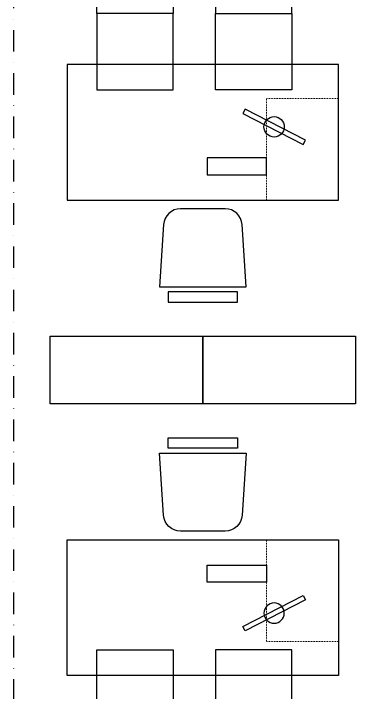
# Model space of a CAD drawing. Extents: x -3709 to 34975, y -230 to 8245.
# Drawn here: x 3129.2 to 3330.8, y 1627.5 to 2027.5 of the extents above; entities that cross this region are included whole.
import ezdxf

# ---------------------------------------------------------------- set-up
doc = ezdxf.new("R2010")
doc.units = 0
doc.linetypes.add('DASHDOT', pattern=[25.4, 12.7, -6.35, 0, -6.35])
doc.linetypes.add('DOT2', pattern=[0.125, 0, -0.125])
doc.layers.get('0').update_dxf_attribs({"color": 9, "lineweight": 9})
doc.layers.add('05', color=9, linetype='Continuous', lineweight=9)
doc.layers.add('E-KABLO', color=7, linetype='Continuous', lineweight=30)

# ---------------------------------------------------------------- blocks, each defined once
blk = doc.blocks.new('160lıkcalismamasa-vw')
at = {"lineweight": -3, "ltscale": 0.5}
for p, q in [((2355.98, 2657.5), (2355.98, 2662.5)), ((2355.98, 2662.5), (2400.98, 2662.5)), ((2400.98, 2662.5), (2400.98, 2657.5)), ((2425.98, 2662.5), (2425.98, 2657.5)), ((2470.98, 2662.5), (2425.98, 2662.5)), ((2470.98, 2657.5), (2470.98, 2662.5)), ((2400.98, 2657.5), (2355.98, 2657.5)), ((2355.98, 2657.5), (2355.98, 2612.5)), ((2400.98, 2657.5), (2355.98, 2657.5)), ((2400.98, 2612.5), (2400.98, 2657.5)), ((2425.98, 2657.5), (2470.98, 2657.5)), ((2425.98, 2612.5), (2425.98, 2657.5)), ((2425.98, 2657.5), (2470.98, 2657.5)), ((2470.98, 2657.5), (2470.98, 2612.5)), ((2498.48, 2627.5), (2338.48, 2627.5)), ((2338.48, 2627.5), (2338.48, 2547.5)), ((2498.48, 2547.5), (2498.48, 2627.5)), ((2355.98, 2612.5), (2400.98, 2612.5)), ((2470.98, 2612.5), (2425.98, 2612.5)), ((2338.48, 2547.5), (2498.48, 2547.5))]:
    blk.add_line(p, q, dxfattribs=at)
for points in [[(2477.64, 2580.3), (2479.01, 2582.97), (2443.42, 2601.24), (2442.05, 2598.58)], [(2455.98, 2562.5), (2455.98, 2572.5), (2420.98, 2572.5), (2420.98, 2562.5)], [(2397.98, 2487.5), (2438.98, 2487.5), (2438.98, 2493.5), (2397.98, 2493.5)]]:
    blk.add_lwpolyline(points, close=True, dxfattribs=at)
blk.add_lwpolyline([(2392.98, 2496.5), (2443.98, 2496.5), (2441.59, 2533.15, 0.395265), (2431.61, 2542.5), (2405.34, 2542.5, 0.395265), (2395.37, 2533.15)], format="xyb", close=True, dxfattribs=at)
blk.add_circle((2460.53, 2590.77), 6, dxfattribs=at)
at = {"layer": '05', "linetype": 'DOT2'}
for p, q in [((2498.48, 2607.5), (2455.98, 2607.5)), ((2455.98, 2607.5), (2455.98, 2547.5)), ((2498.48, 2547.5), (2498.48, 2607.5)), ((2455.98, 2547.5), (2498.48, 2547.5))]:
    blk.add_line(p, q, dxfattribs=at)
blk = doc.blocks.new('m-çalışma dolap modül-90')
at = {"lineweight": -3, "ltscale": 0.5}
blk.add_lwpolyline([(-90, 0), (0, 0), (0, 40), (-90, 40)], close=True, dxfattribs=at)

msp = doc.modelspace()

# ---------------------------------------------------------------- linework, layer by layer
at = {"layer": 'E-KABLO', "color": 6, "linetype": 'DASHDOT'}
msp.add_line((3129.23, 2196.29), (3129.23, 1233.54), dxfattribs=at)

# ---------------------------------------------------------------- block references
at = {"layer": '05'}
msp.add_blockref('160lıkcalismamasa-vw', (822.36, -630), dxfattribs=at)
at = {"layer": '05', "xscale": -1, "rotation": 180}
for name, p in [('m-çalışma dolap modül-90', (3240.84, 1837.5)), ('m-çalışma dolap modül-90', (3330.84, 1837.5)), ('160lıkcalismamasa-vw', (822.36, 4265))]:
    msp.add_blockref(name, p, dxfattribs=at)

doc.saveas('drawing.dxf')
